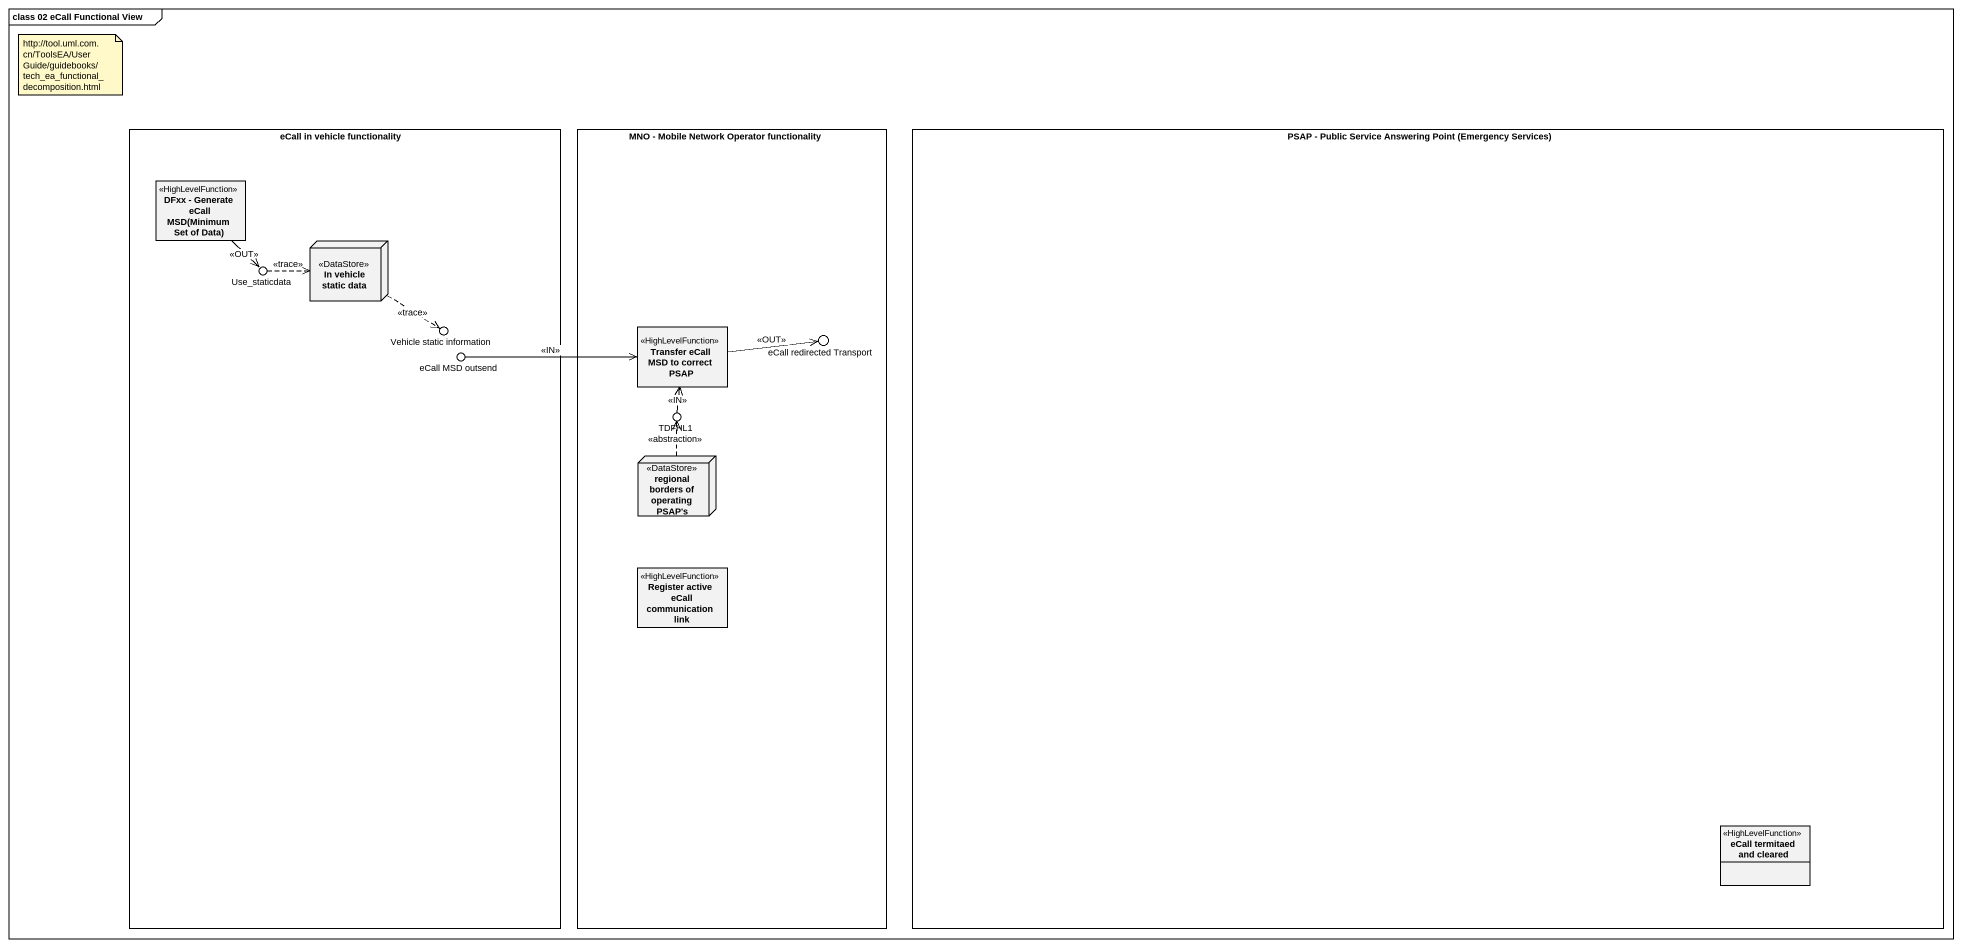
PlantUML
@startuml
mainframe class 02 eCall Functional View
allowmixing
hide circle
hide empty members
rectangle "eCall in vehicle functionality" as eCall_in_vehicle {
  class "DFxx - Generate eCall MSD(Minimum Set of Data)" as DFxx_Generate_eCall_MSD <<HighLevelFunction>>
  node "In vehicle static data" as In_vehicle_static_data <<DataStore>>
}
rectangle "MNO - Mobile Network Operator functionality" as MNO_Mobile_Network_Operator {
  class "Transfer eCall MSD to correct PSAP" as Transfer_eCall_MSD_to <<HighLevelFunction>>
  node "regional borders of operating PSAP's" as regional_borders_of <<DataStore>>
  class "Register active eCall communication link" as Register_active_eCall <<HighLevelFunction>>
}
rectangle "PSAP - Public Service Answering Point (Emergency Services)" as PSAP_Public_Service {
  class "eCall termitaed and cleared" as eCall_termitaed_and_cleared <<HighLevelFunction>>
}
() Use_staticdata <<TDFHL>>
() "Vehicle static information" as Vehicle_static_information <<TDFHL>>
() "eCall MSD outsend" as eCall_MSD_outsend <<FDFHL>>
() "eCall redirected Transport" as eCall_redirected_Transport <<FDFHL>>
() TDFHL1 <<TDFHL>>
eCall_in_vehicle -up- Use_staticdata
eCall_in_vehicle -up- Vehicle_static_information
eCall_in_vehicle -up- eCall_MSD_outsend
MNO_Mobile_Network_Operator -up- eCall_redirected_Transport
MNO_Mobile_Network_Operator -up- TDFHL1
DFxx_Generate_eCall_MSD --> Use_staticdata : <<OUT>>
In_vehicle_static_data ..> Vehicle_static_information : <<trace>>
Use_staticdata .right.> In_vehicle_static_data : <<trace>>
Transfer_eCall_MSD_to -right-> eCall_redirected_Transport : <<OUT>>
eCall_MSD_outsend -right-> Transfer_eCall_MSD_to : <<IN>>
TDFHL1 -up-> Transfer_eCall_MSD_to : <<IN>>
regional_borders_of .up.> TDFHL1 : <<abstraction>>
note as N1
  http://tool.uml.com.cn/ToolsEA/UserGuide/guidebooks/tech_ea_functional_decomposition.html
end note
@enduml
